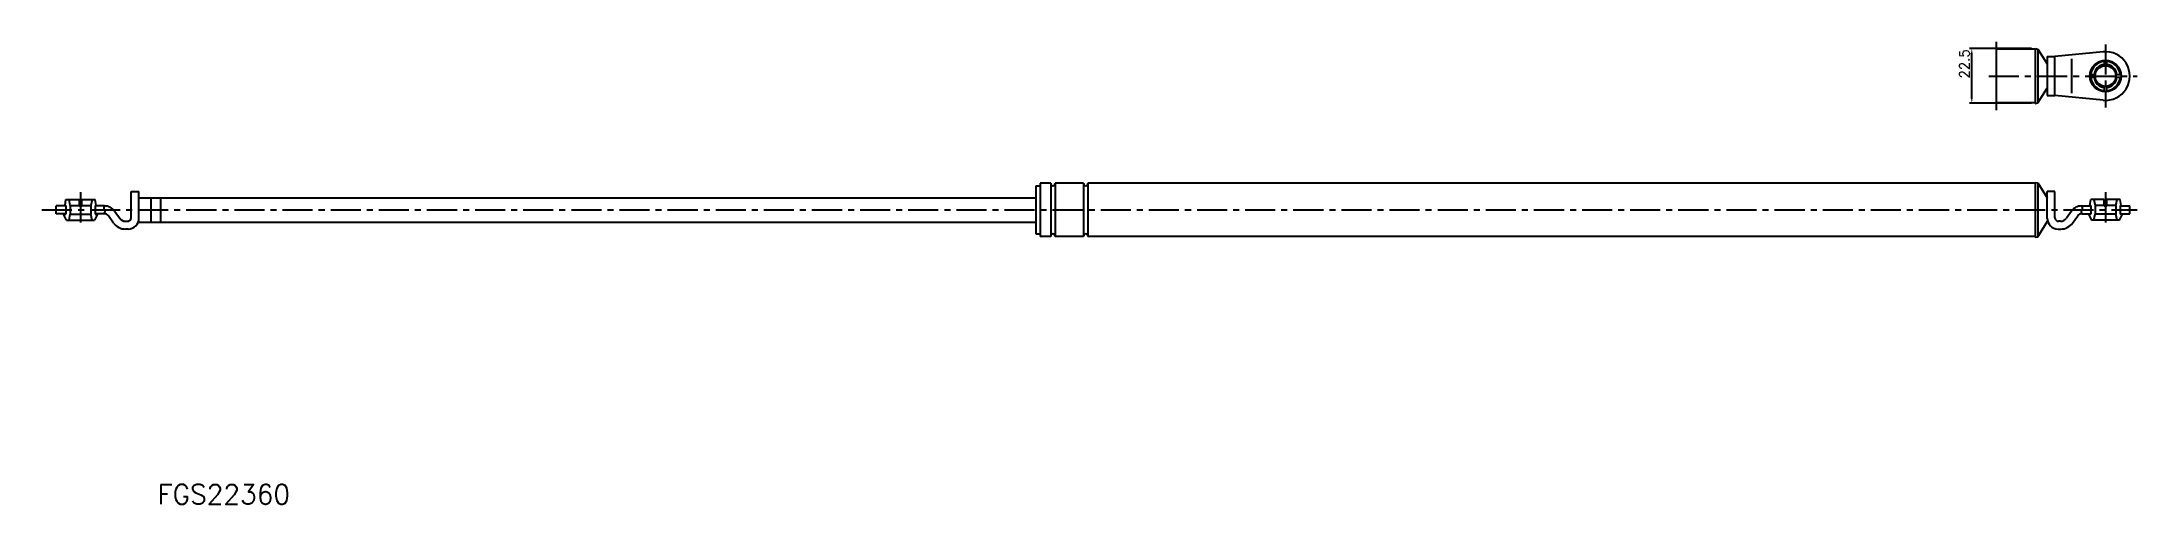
# Model space of a CAD drawing. Extents: x 1317 to 2179, y 391 to 581.
import ezdxf

# ---------------------------------------------------------------- set-up
doc = ezdxf.new("R2010")
doc.units = 0
doc.header["$LTSCALE"] = 9.9
doc.linetypes.add('CENTER', pattern=[2, 1.25, -0.25, 0.25, -0.25])
doc.layers.get('0').update_dxf_attribs({"linetype": 'CONTINUOUS'})
doc.layers.get('DEFPOINTS').update_dxf_attribs({"linetype": 'CONTINUOUS'})
doc.layers.add('001', color=7, linetype='CONTINUOUS')
doc.layers.add('010', color=7, linetype='CONTINUOUS')
doc.styles.get("Standard").update_dxf_attribs({"font": 'TXT', "bigfont": 'BIGFONT'})
doc.dimstyles.get("Standard").update_dxf_attribs({"dimtxt": 4, "dimasz": 2, "dimexe": 1, "dimexo": 1, "dimgap": 1, "dimtad": 1, "dimcen": 0.09, "dimazin": 3, "dimtfac": 0.6, "dimtmove": 0, "dimatfit": 3})

# ---------------------------------------------------------------- blocks, each defined once
blk = doc.blocks.new('*D57')
at = {"layer": '010', "color": 0, "linetype": 'CONTINUOUS'}
for p, q in [((2135.93, 578.68), (2110.33, 578.68)), ((2111.33, 558.18), (2111.33, 576.68)), ((2135.93, 556.18), (2110.33, 556.18))]:
    blk.add_line(p, q, dxfattribs=at)
for points in [[(2110.99, 576.68), (2111.66, 576.68), (2111.33, 578.68)], [(2110.99, 558.18), (2111.66, 558.18), (2111.33, 556.18)]]:
    blk.add_solid(points, dxfattribs=at)
at = {"layer": 'DEFPOINTS', "color": 0, "linetype": 'CONTINUOUS'}
for p in [(2111.33, 578.68), (2136.93, 578.68), (2136.93, 556.18)]:
    blk.add_point(p, dxfattribs=at)
at = {"color": 0}
blk.add_text('22.5', height=4, rotation=90, dxfattribs=at).set_placement((2110.33, 566.35))

msp = doc.modelspace()

# ---------------------------------------------------------------- linework, layer by layer
at = {"layer": '001', "color": 7, "linetype": 'CONTINUOUS'}
for p, q in [((2121.327, 581.348), (2121.327, 553.348)), ((2137.222, 578.348), (2121.327, 578.348)), ((2137.427, 578.598), (2137.222, 578.348)), ((2137.427, 578.598), (2137.427, 556.098)), ((2137.427, 578.598), (2138.427, 578.421)), ((2138.427, 578.421), (2138.427, 556.274)), ((2138.427, 578.421), (2142.327, 572.299)), ((2142.327, 575.348), (2142.327, 559.348)), ((2142.327, 575.348), (2145.527, 575.348)), ((2165.347, 577.299), (2145.527, 575.348)), ((2145.527, 559.348), (2145.527, 575.348)), ((2152.427, 560.348), (2152.427, 574.348)), ((2165.827, 573.778), (2165.827, 571.568)), ((2166.827, 571.568), (2166.827, 573.778)), ((2138.427, 556.274), (2142.327, 562.396)), ((2162.107, 567.848), (2159.897, 567.848)), ((2159.897, 566.848), (2162.107, 566.848)), ((2165.827, 563.127), (2165.827, 560.917)), ((2166.827, 560.917), (2166.827, 563.127)), ((2172.758, 567.848), (2170.548, 567.848)), ((2170.548, 566.848), (2172.758, 566.848)), ((2137.222, 556.348), (2121.327, 556.348)), ((2137.427, 556.098), (2137.222, 556.348)), ((2137.427, 556.098), (2138.427, 556.274)), ((2142.327, 559.348), (2145.527, 559.348)), ((2165.347, 557.396), (2145.527, 559.348)), ((1354.127, 509.148), (1354.127, 519.948)), ((1354.127, 519.948), (1357.327, 519.948)), ((1357.327, 507.348), (1357.327, 519.948)), ((1357.327, 517.348), (1726.327, 517.348)), ((1362.327, 507.348), (1362.327, 517.348)), ((1366.327, 507.348), (1366.327, 517.348)), ((1726.327, 522.248), (1726.327, 502.448)), ((1726.327, 522.248), (1728.027, 522.248)), ((1728.027, 523.348), (1728.027, 501.348)), ((1732.427, 523.348), (1728.027, 523.348)), ((1732.427, 523.348), (1732.427, 501.348)), ((1745.927, 523.348), (1734.227, 523.348)), ((1734.227, 523.348), (1734.227, 501.348)), ((1745.927, 523.348), (1745.927, 501.348)), ((1747.727, 523.348), (1747.727, 501.348)), ((2137.222, 523.348), (1747.727, 523.348)), ((2137.427, 523.598), (2137.222, 523.348)), ((2137.427, 523.598), (2137.427, 501.098)), ((2137.427, 523.598), (2138.427, 523.421)), ((2138.427, 523.421), (2138.427, 501.274)), ((2138.427, 523.421), (2142.327, 517.299)), ((2142.327, 508.848), (2142.327, 519.948)), ((2145.527, 519.948), (2142.327, 519.948)), ((2145.527, 509.048), (2145.527, 519.948)), ((1327.277, 513.948), (1323.327, 513.948)), ((1323.327, 510.748), (1323.327, 513.948)), ((1327.277, 510.748), (1323.327, 510.748)), ((1327.577, 508.098), (1326.327, 510.598)), ((1326.327, 510.598), (1327.277, 510.598)), ((1326.9, 514.098), (1327.277, 516.598)), ((1326.9, 514.098), (1327.277, 514.098)), ((1327.277, 516.598), (1332.827, 516.598)), ((1327.277, 514.098), (1327.277, 510.598)), ((1329.077, 514.098), (1328.577, 516.598)), ((1328.577, 508.098), (1329.077, 510.598)), ((1329.077, 514.098), (1332.894, 514.098)), ((1329.077, 514.098), (1329.077, 510.598)), ((1329.077, 510.598), (1337.577, 510.598)), ((1332.827, 514.348), (1332.827, 516.598)), ((1333.76, 514.098), (1337.577, 514.098)), ((1333.827, 514.348), (1333.827, 516.598)), ((1333.827, 516.598), (1339.377, 516.598)), ((1338.077, 516.598), (1337.577, 514.098)), ((1337.577, 514.098), (1337.577, 510.598)), ((1338.077, 508.098), (1337.577, 510.598)), ((1340.327, 510.598), (1339.077, 508.098)), ((1339.777, 514.098), (1339.377, 516.598)), ((1339.377, 514.098), (1339.777, 514.098)), ((1339.377, 514.098), (1339.377, 510.598)), ((1343.214, 513.948), (1339.377, 513.948)), ((1343.112, 510.748), (1339.377, 510.748)), ((1339.377, 510.598), (1340.327, 510.598)), ((1346.895, 506.931), (1344.732, 509.92)), ((1347.265, 511.878), (1349.428, 508.889)), ((2152.389, 511.878), (2150.227, 508.889)), ((2152.759, 506.931), (2154.922, 509.92)), ((2156.44, 513.948), (2160.277, 513.948)), ((2156.542, 510.748), (2160.277, 510.748)), ((2159.327, 510.598), (2160.577, 508.098)), ((2160.277, 510.598), (2159.327, 510.598)), ((2159.877, 514.098), (2160.277, 516.598)), ((2160.277, 514.098), (2159.877, 514.098)), ((2165.827, 516.598), (2160.277, 516.598)), ((2160.277, 514.098), (2160.277, 510.598)), ((2161.577, 516.598), (2162.077, 514.098)), ((2161.577, 508.098), (2162.077, 510.598)), ((2165.894, 514.098), (2162.077, 514.098)), ((2162.077, 514.098), (2162.077, 510.598)), ((2170.577, 510.598), (2162.077, 510.598)), ((2165.827, 514.348), (2165.827, 516.598)), ((2170.577, 514.098), (2166.76, 514.098)), ((2166.827, 514.348), (2166.827, 516.598)), ((2172.377, 516.598), (2166.827, 516.598)), ((2170.577, 514.098), (2171.077, 516.598)), ((2170.577, 514.098), (2170.577, 510.598)), ((2171.077, 508.098), (2170.577, 510.598)), ((2172.077, 508.098), (2173.327, 510.598)), ((2172.754, 514.098), (2172.377, 516.598)), ((2172.754, 514.098), (2172.377, 514.098)), ((2172.377, 514.098), (2172.377, 510.598)), ((2172.377, 513.948), (2176.327, 513.948)), ((2172.377, 510.748), (2176.327, 510.748)), ((2173.327, 510.598), (2172.377, 510.598)), ((2176.327, 510.748), (2176.327, 513.948)), ((1327.577, 508.098), (1339.077, 508.098)), ((1352.827, 504.448), (1351.756, 504.448)), ((1351.858, 507.648), (1352.627, 507.648)), ((1357.327, 507.348), (1726.327, 507.348)), ((1726.327, 502.448), (1728.027, 502.448)), ((1732.427, 501.348), (1728.027, 501.348)), ((1745.927, 501.348), (1734.227, 501.348)), ((2137.222, 501.348), (1747.727, 501.348)), ((2137.427, 501.098), (2137.222, 501.348)), ((2137.427, 501.098), (2138.427, 501.274)), ((2138.427, 501.274), (2142.509, 507.681)), ((2146.827, 504.448), (2147.898, 504.448)), ((2147.796, 507.648), (2147.027, 507.648)), ((2172.077, 508.098), (2160.577, 508.098))]:
    msp.add_line(p, q, dxfattribs=at)
at = {"layer": '001', "color": 1, "linetype": 'CENTER'}
for p, q in [((2166.327, 580.348), (2166.327, 554.348)), ((2118.327, 567.348), (2179.327, 567.348)), ((1333.327, 519.598), (1333.327, 505.098)), ((2166.327, 519.598), (2166.327, 505.098)), ((1317.398, 512.348), (2179.327, 512.348))]:
    msp.add_line(p, q, dxfattribs=at)
at = {"layer": '001', "color": 7, "linetype": 'CONTINUOUS'}
for points in [[(1343.214, 513.948), (1342.943, 513.339), (1342.89, 512.736), (1343.127, 512.179), (1343.308, 511.638), (1343.161, 511.189), (1342.83, 510.748)], [(2156.44, 513.948), (2156.711, 513.339), (2156.764, 512.736), (2156.527, 512.179), (2156.346, 511.638), (2156.494, 511.189), (2156.825, 510.748)]]:
    msp.add_lwpolyline(points, dxfattribs=at)
for radius in [6.45, 4.25]:
    msp.add_circle((2166.327, 567.348), radius, dxfattribs=at)
for centre, radius, start, end in [((2166.327, 567.348), 6.05, 94.740595, 175.259405), ((2166.327, 567.348), 4.75, 96.042328, 173.957672), ((2166.327, 567.348), 10, 264.375674, 95.624326), ((2166.327, 567.348), 6.05, 4.740595, 85.259405), ((2166.327, 567.348), 4.75, 6.042328, 83.957672), ((2166.327, 567.348), 6.05, 184.740595, 265.259405), ((2166.327, 567.348), 4.75, 186.042328, 263.957672), ((2166.327, 567.348), 6.05, 274.740595, 355.259405), ((2166.327, 567.348), 4.75, 276.042328, 353.957672), ((1733.327, 523.148), 0.9, 180, 0), ((1746.827, 523.148), 0.9, 180, 0), ((1333.327, 514.348), 0.5, 180, 0), ((1343.112, 508.748), 2, 35.883519, 90), ((1343.214, 508.948), 5, 35.883519, 90), ((1351.858, 510.648), 3, 215.883519, 270), ((1352.627, 509.148), 1.5, 270, 0), ((1352.827, 508.948), 4.5, 270, 0), ((2146.827, 508.948), 4.5, 180, 270), ((2147.027, 509.148), 1.5, 180, 270), ((2147.796, 510.648), 3, 270, 324.116481), ((2156.44, 508.948), 5, 90, 144.116481), ((2156.542, 508.748), 2, 90, 144.116481), ((2166.327, 514.348), 0.5, 180, 0), ((1351.756, 510.448), 6, 215.883519, 270), ((1733.327, 501.548), 0.9, 0, 180), ((1746.827, 501.548), 0.9, 0, 180), ((2147.898, 510.448), 6, 270, 324.116481)]:
    msp.add_arc(centre, radius, start, end, dxfattribs=at)

# ---------------------------------------------------------------- texts
at = {"color": 7, "linetype": 'CONTINUOUS'}
msp.add_text('FGS22360', height=8, dxfattribs=at).set_placement((1364.957, 391.47))

# ---------------------------------------------------------------- dimensions: what is measured, and where the dimension line sits
at = {"layer": '010', "color": 7, "linetype": 'CONTINUOUS'}
dim = msp.add_linear_dim(base=(2111.327, 578.684), p1=(2136.935, 556.184), p2=(2136.935, 578.684), angle=90, dimstyle='Standard', dxfattribs=at)
dim.commit()
dim.dimension.update_dxf_attribs({"geometry": '*D57', "text_midpoint": (2108.327, 572.348), "dimtype": 128})

doc.saveas('drawing.dxf')
